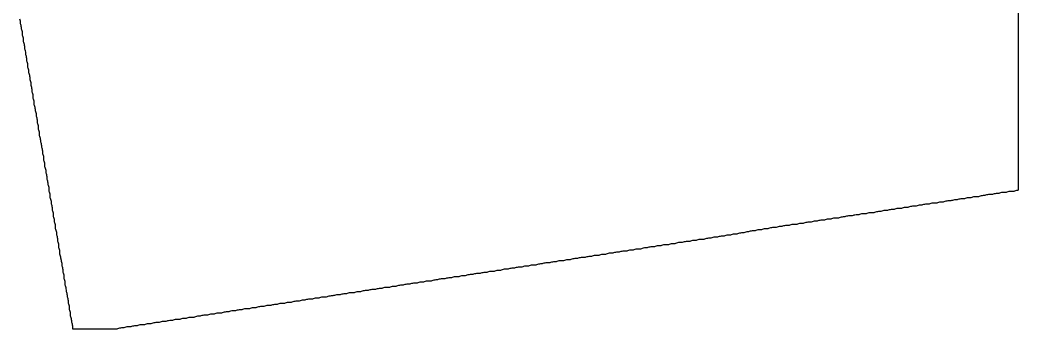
# Model space of a CAD drawing. Header units: metres. Extents: x -39370 to 152288, y 547 to 169859.
# Drawn here: x 107423 to 152288, y 76813 to 90730 of the extents above; entities that cross this region are included whole.
import ezdxf

# ---------------------------------------------------------------- set-up
doc = ezdxf.new("R2010")
doc.units = ezdxf.units.M
doc.layers.add('alpha_boundary_shrunk', color=7, linetype='Continuous')

msp = doc.modelspace()

# ---------------------------------------------------------------- linework, layer by layer
at = {"layer": 'alpha_boundary_shrunk', "color": 1}
msp.add_lwpolyline([(152288, 91190), (152288, 83059), (152262, 83058), (152216, 83052), (152171, 83041), (152127, 83026), (152095, 83012), (151971, 83012), (151925, 83010), (151879, 83003), (151834, 82993), (151790, 82978), (151759, 82964), (151635, 82964), (151589, 82962), (151543, 82955), (151498, 82945), (151454, 82930), (151422, 82916), (151347, 82916), (151300, 82914), (151255, 82907), (151209, 82897), (151166, 82882), (151134, 82868), (151010, 82868), (150964, 82866), (150918, 82859), (150873, 82849), (150829, 82834), (150797, 82820), (150722, 82820), (150676, 82818), (150630, 82811), (150585, 82801), (150541, 82786), (150509, 82772), (150386, 82772), (150339, 82770), (150293, 82763), (150248, 82753), (150204, 82738), (150173, 82724), (150097, 82724), (150051, 82722), (150005, 82715), (149960, 82704), (149916, 82690), (149884, 82676), (149761, 82676), (149715, 82674), (149669, 82667), (149624, 82656), (149580, 82642), (149548, 82628), (149473, 82628), (149426, 82625), (149380, 82619), (149335, 82608), (149291, 82594), (149260, 82580), (149136, 82580), (149090, 82577), (149044, 82571), (148999, 82560), (148955, 82546), (148923, 82531), (148848, 82531), (148802, 82529), (148756, 82523), (148711, 82512), (148667, 82497), (148635, 82483), (148511, 82483), (148465, 82481), (148419, 82475), (148374, 82464), (148330, 82449), (148298, 82435), (148175, 82435), (148129, 82433), (148083, 82427), (148038, 82416), (147994, 82401), (147962, 82387), (147887, 82387), (147840, 82385), (147794, 82379), (147749, 82368), (147705, 82353), (147674, 82339), (147550, 82339), (147504, 82337), (147458, 82331), (147413, 82320), (147369, 82305), (147337, 82291), (147262, 82291), (147216, 82289), (147170, 82283), (147125, 82272), (147081, 82257), (147049, 82243), (146926, 82243), (146879, 82241), (146833, 82235), (146788, 82224), (146744, 82209), (146713, 82195), (146637, 82195), (146591, 82193), (146545, 82187), (146500, 82176), (146456, 82161), (146424, 82147), (146301, 82147), (146255, 82145), (146209, 82138), (146164, 82128), (146120, 82113), (146088, 82099), (146012, 82099), (145966, 82097), (145920, 82090), (145875, 82080), (145831, 82065), (145800, 82051), (145676, 82051), (145630, 82049), (145584, 82042), (145539, 82032), (145495, 82017), (145463, 82003), (145340, 82003), (145293, 82001), (145247, 81994), (145202, 81984), (145158, 81969), (145127, 81955), (145051, 81955), (145005, 81953), (144959, 81946), (144914, 81936), (144870, 81921), (144838, 81907), (144715, 81907), (144669, 81905), (144623, 81898), (144578, 81888), (144534, 81873), (144502, 81859), (144427, 81859), (144380, 81857), (144334, 81850), (144289, 81839), (144245, 81825), (144214, 81811), (144090, 81811), (144044, 81808), (143998, 81802), (143953, 81791), (143909, 81777), (143877, 81763), (143802, 81763), (143756, 81760), (143710, 81754), (143665, 81743), (143621, 81729), (143589, 81715), (143465, 81715), (143419, 81712), (143373, 81706), (143328, 81695), (143284, 81681), (143253, 81666), (143177, 81666), (143131, 81664), (143085, 81658), (143040, 81647), (142996, 81632), (142964, 81618), (142841, 81618), (142794, 81616), (142749, 81610), (142703, 81599), (142660, 81584), (142628, 81570), (142552, 81570), (142506, 81568), (142460, 81562), (142415, 81551), (142371, 81536), (142339, 81522), (142216, 81522), (142170, 81520), (142124, 81514), (142079, 81503), (142035, 81488), (142003, 81474), (141880, 81474), (141833, 81472), (141787, 81466), (141742, 81455), (141698, 81440), (141667, 81426), (141591, 81426), (141545, 81424), (141499, 81418), (141454, 81407), (141410, 81392), (141378, 81378), (141255, 81378), (141209, 81376), (141163, 81370), (141118, 81359), (141074, 81344), (141042, 81330), (140967, 81330), (140920, 81328), (140874, 81321), (140829, 81311), (140785, 81296), (140754, 81282), (140678, 81282), (140632, 81280), (140586, 81273), (140541, 81263), (140497, 81248), (140465, 81234), (140390, 81234), (140344, 81232), (140298, 81225), (140253, 81215), (140209, 81200), (140177, 81186), (140150, 81186), (140103, 81184), (140057, 81177), (140012, 81167), (139968, 81152), (139937, 81138), (139861, 81138), (139815, 81136), (139769, 81129), (139724, 81119), (139680, 81104), (139648, 81090), (139573, 81090), (139527, 81088), (139481, 81081), (139436, 81071), (139392, 81056), (139360, 81042), (139285, 81042), (139238, 81040), (139192, 81033), (139147, 81023), (139103, 81008), (139072, 80994), (138996, 80994), (138950, 80992), (138904, 80985), (138859, 80974), (138815, 80960), (138783, 80946), (138660, 80946), (138614, 80943), (138568, 80937), (138523, 80926), (138479, 80912), (138447, 80898), (138371, 80898), (138325, 80895), (138279, 80889), (138234, 80878), (138190, 80864), (138159, 80850), (138035, 80850), (137989, 80847), (137943, 80841), (137898, 80830), (137854, 80816), (137822, 80801), (137747, 80801), (137700, 80799), (137655, 80793), (137609, 80782), (137566, 80767), (137534, 80753), (137410, 80753), (137364, 80751), (137318, 80745), (137273, 80734), (137229, 80719), (137197, 80705), (137074, 80705), (137028, 80703), (136982, 80697), (136937, 80686), (136893, 80671), (136861, 80657), (136786, 80657), (136739, 80655), (136693, 80649), (136648, 80638), (136604, 80623), (136573, 80609), (136449, 80609), (136403, 80607), (136357, 80601), (136312, 80590), (136268, 80575), (136236, 80561), (136161, 80561), (136115, 80559), (136069, 80553), (136024, 80542), (135980, 80527), (135948, 80513), (135824, 80513), (135778, 80511), (135732, 80505), (135687, 80494), (135643, 80479), (135612, 80465), (135536, 80465), (135490, 80463), (135444, 80456), (135399, 80446), (135355, 80431), (135323, 80417), (135200, 80417), (135153, 80415), (135108, 80408), (135062, 80398), (135019, 80383), (134987, 80369), (134911, 80369), (134865, 80367), (134819, 80360), (134774, 80350), (134730, 80335), (134698, 80321), (134575, 80321), (134529, 80319), (134483, 80312), (134438, 80302), (134394, 80287), (134362, 80273), (134287, 80273), (134240, 80271), (134194, 80264), (134149, 80254), (134105, 80239), (134074, 80225), (133950, 80225), (133904, 80223), (133858, 80216), (133813, 80206), (133769, 80191), (133737, 80177), (133662, 80177), (133616, 80175), (133570, 80168), (133525, 80157), (133481, 80143), (133449, 80129), (133326, 80129), (133279, 80127), (133233, 80120), (133188, 80109), (133144, 80095), (133113, 80081), (133037, 80081), (132991, 80078), (132945, 80072), (132900, 80061), (132856, 80047), (132824, 80033), (132701, 80033), (132654, 80030), (132609, 80024), (132563, 80013), (132520, 79999), (132488, 79984), (132364, 79984), (132318, 79982), (132272, 79976), (132227, 79965), (132183, 79950), (132151, 79936), (132076, 79936), (132030, 79934), (131984, 79928), (131939, 79917), (131895, 79902), (131863, 79888), (131740, 79888), (131693, 79886), (131647, 79880), (131602, 79869), (131558, 79854), (131527, 79840), (131451, 79840), (131405, 79838), (131359, 79832), (131314, 79821), (131270, 79806), (131238, 79792), (131115, 79792), (131069, 79790), (131023, 79784), (130978, 79773), (130934, 79758), (130902, 79744), (130827, 79744), (130780, 79742), (130734, 79736), (130689, 79725), (130645, 79710), (130614, 79696), (130490, 79696), (130444, 79694), (130398, 79688), (130353, 79677), (130309, 79662), (130277, 79648), (130202, 79648), (130156, 79646), (130110, 79640), (130065, 79629), (130021, 79614), (129989, 79600), (129865, 79600), (129819, 79598), (129773, 79591), (129728, 79581), (129684, 79566), (129653, 79552), (129577, 79552), (129531, 79550), (129485, 79543), (129440, 79533), (129396, 79518), (129364, 79504), (129241, 79504), (129194, 79502), (129149, 79495), (129103, 79485), (129059, 79470), (129028, 79456), (128952, 79456), (128906, 79454), (128860, 79447), (128815, 79437), (128771, 79422), (128739, 79408), (128616, 79408), (128570, 79406), (128524, 79399), (128479, 79389), (128435, 79374), (128403, 79360), (128328, 79360), (128281, 79358), (128235, 79351), (128190, 79341), (128146, 79326), (128115, 79312), (127991, 79312), (127945, 79310), (127899, 79303), (127854, 79292), (127810, 79278), (127778, 79264), (127655, 79264), (127609, 79261), (127563, 79255), (127518, 79244), (127474, 79230), (127442, 79216), (127367, 79216), (127320, 79213), (127274, 79207), (127229, 79196), (127185, 79182), (127154, 79168), (127030, 79168), (126984, 79165), (126938, 79159), (126893, 79148), (126849, 79134), (126817, 79119), (126742, 79119), (126695, 79117), (126650, 79111), (126604, 79100), (126561, 79085), (126529, 79071), (126405, 79071), (126359, 79069), (126313, 79063), (126268, 79052), (126224, 79037), (126192, 79023), (126117, 79023), (126071, 79021), (126025, 79015), (125980, 79004), (125936, 78989), (125904, 78975), (125781, 78975), (125734, 78973), (125688, 78967), (125643, 78956), (125599, 78941), (125568, 78927), (125492, 78927), (125446, 78925), (125400, 78919), (125355, 78908), (125311, 78893), (125279, 78879), (125156, 78879), (125110, 78877), (125064, 78871), (125019, 78860), (124975, 78845), (124943, 78831), (124868, 78831), (124821, 78829), (124775, 78823), (124730, 78812), (124686, 78797), (124655, 78783), (124531, 78783), (124485, 78781), (124439, 78774), (124394, 78764), (124350, 78749), (124318, 78735), (124243, 78735), (124197, 78733), (124151, 78726), (124106, 78716), (124062, 78701), (124030, 78687), (123906, 78687), (123860, 78685), (123814, 78678), (123769, 78668), (123725, 78653), (123694, 78639), (123618, 78639), (123572, 78637), (123526, 78630), (123481, 78620), (123437, 78605), (123405, 78591), (123282, 78591), (123235, 78589), (123190, 78582), (123144, 78572), (123100, 78557), (123069, 78543), (122945, 78543), (122899, 78541), (122853, 78534), (122808, 78524), (122764, 78509), (122732, 78495), (122657, 78495), (122611, 78493), (122565, 78486), (122520, 78476), (122476, 78461), (122444, 78447), (122321, 78447), (122274, 78445), (122228, 78438), (122183, 78427), (122139, 78413), (122108, 78399), (122032, 78399), (121986, 78396), (121940, 78390), (121895, 78379), (121851, 78365), (121819, 78351), (121696, 78351), (121650, 78348), (121604, 78342), (121559, 78331), (121515, 78317), (121483, 78303), (121407, 78303), (121361, 78300), (121315, 78294), (121270, 78283), (121226, 78269), (121195, 78254), (121071, 78254), (121025, 78252), (120979, 78246), (120934, 78235), (120890, 78220), (120858, 78206), (120783, 78206), (120736, 78204), (120691, 78198), (120645, 78187), (120602, 78172), (120570, 78158), (120446, 78158), (120400, 78156), (120354, 78150), (120309, 78139), (120265, 78124), (120233, 78110), (120158, 78110), (120112, 78108), (120066, 78102), (120021, 78091), (119977, 78076), (119945, 78062), (119822, 78062), (119775, 78060), (119729, 78054), (119684, 78043), (119640, 78028), (119609, 78014), (119533, 78014), (119487, 78012), (119441, 78006), (119396, 77995), (119352, 77980), (119320, 77966), (119197, 77966), (119151, 77964), (119105, 77958), (119060, 77947), (119016, 77932), (118984, 77918), (118909, 77918), (118862, 77916), (118816, 77909), (118771, 77899), (118727, 77884), (118696, 77870), (118572, 77870), (118526, 77868), (118480, 77861), (118435, 77851), (118391, 77836), (118359, 77822), (118236, 77822), (118189, 77820), (118144, 77813), (118098, 77803), (118055, 77788), (118023, 77774), (117947, 77774), (117901, 77772), (117855, 77765), (117810, 77755), (117766, 77740), (117734, 77726), (117611, 77726), (117565, 77724), (117519, 77717), (117474, 77707), (117430, 77692), (117398, 77678), (117323, 77678), (117276, 77676), (117230, 77669), (117185, 77659), (117141, 77644), (117110, 77630), (116986, 77630), (116940, 77628), (116894, 77621), (116849, 77610), (116805, 77596), (116773, 77582), (116698, 77582), (116652, 77580), (116606, 77573), (116561, 77562), (116517, 77548), (116485, 77534), (116362, 77534), (116315, 77531), (116269, 77525), (116224, 77514), (116180, 77500), (116149, 77486), (116073, 77486), (116027, 77483), (115981, 77477), (115936, 77466), (115892, 77452), (115860, 77437), (115737, 77437), (115691, 77435), (115645, 77429), (115600, 77418), (115556, 77403), (115524, 77389), (115448, 77389), (115402, 77387), (115356, 77381), (115311, 77370), (115267, 77355), (115236, 77341), (115112, 77341), (115066, 77339), (115020, 77333), (114975, 77322), (114931, 77307), (114899, 77293), (114824, 77293), (114777, 77291), (114732, 77285), (114686, 77274), (114643, 77259), (114611, 77245), (114487, 77245), (114441, 77243), (114395, 77237), (114350, 77226), (114306, 77211), (114274, 77197), (114199, 77197), (114153, 77195), (114107, 77189), (114062, 77178), (114018, 77163), (113986, 77149), (113863, 77149), (113816, 77147), (113770, 77141), (113725, 77130), (113681, 77115), (113650, 77101), (113526, 77101), (113480, 77099), (113434, 77093), (113389, 77082), (113345, 77067), (113313, 77053), (113238, 77053), (113192, 77051), (113146, 77044), (113101, 77034), (113057, 77019), (113025, 77005), (112901, 77005), (112855, 77003), (112809, 76996), (112764, 76986), (112720, 76971), (112689, 76957), (112613, 76957), (112567, 76955), (112521, 76948), (112476, 76938), (112432, 76923), (112400, 76909), (112277, 76909), (112230, 76907), (112185, 76900), (112139, 76890), (112096, 76875), (112064, 76861), (111988, 76861), (111942, 76859), (111896, 76852), (111851, 76842), (111807, 76827), (111775, 76813), (109798, 76813), (109797, 76814), (109797, 76889), (109795, 76936), (109789, 76982), (109778, 77027), (109763, 77071), (109749, 77102), (109749, 77178), (109747, 77224), (109741, 77270), (109730, 77315), (109715, 77359), (109701, 77391), (109701, 77466), (109699, 77512), (109693, 77558), (109682, 77603), (109667, 77647), (109653, 77679), (109653, 77754), (109651, 77801), (109644, 77847), (109634, 77892), (109619, 77936), (109605, 77967), (109605, 78043), (109603, 78089), (109596, 78135), (109586, 78180), (109571, 78224), (109557, 78256), (109557, 78283), (109555, 78329), (109548, 78375), (109538, 78420), (109523, 78464), (109509, 78496), (109509, 78571), (109507, 78618), (109500, 78664), (109490, 78709), (109475, 78753), (109461, 78784), (109461, 78860), (109459, 78906), (109452, 78952), (109442, 78997), (109427, 79041), (109413, 79073), (109413, 79148), (109411, 79194), (109404, 79240), (109394, 79285), (109379, 79329), (109365, 79361), (109365, 79436), (109363, 79483), (109356, 79529), (109346, 79574), (109331, 79618), (109317, 79649), (109317, 79725), (109315, 79771), (109308, 79817), (109297, 79862), (109283, 79906), (109269, 79938), (109269, 79965), (109266, 80011), (109260, 80057), (109249, 80102), (109235, 80146), (109221, 80178), (109221, 80253), (109218, 80300), (109212, 80346), (109201, 80391), (109187, 80435), (109173, 80466), (109173, 80542), (109170, 80588), (109164, 80634), (109153, 80679), (109139, 80723), (109124, 80755), (109124, 80830), (109122, 80876), (109116, 80922), (109105, 80967), (109090, 81011), (109076, 81043), (109076, 81118), (109074, 81165), (109068, 81211), (109057, 81256), (109042, 81300), (109028, 81331), (109028, 81407), (109026, 81453), (109020, 81499), (109009, 81544), (108994, 81588), (108980, 81620), (108980, 81647), (108978, 81693), (108972, 81739), (108961, 81784), (108946, 81828), (108932, 81860), (108932, 81935), (108930, 81982), (108924, 82028), (108913, 82073), (108898, 82117), (108884, 82148), (108884, 82224), (108882, 82270), (108876, 82316), (108865, 82361), (108850, 82405), (108836, 82437), (108836, 82512), (108834, 82558), (108828, 82604), (108817, 82649), (108802, 82693), (108788, 82725), (108788, 82800), (108786, 82847), (108779, 82893), (108769, 82938), (108754, 82982), (108740, 83013), (108740, 83089), (108738, 83135), (108731, 83181), (108721, 83226), (108706, 83270), (108692, 83302), (108692, 83329), (108690, 83375), (108683, 83421), (108673, 83466), (108658, 83510), (108644, 83542), (108644, 83617), (108642, 83664), (108635, 83710), (108625, 83755), (108610, 83799), (108596, 83830), (108596, 83906), (108594, 83952), (108587, 83998), (108577, 84043), (108562, 84087), (108548, 84119), (108548, 84194), (108546, 84240), (108539, 84286), (108529, 84331), (108514, 84375), (108500, 84407), (108500, 84482), (108498, 84529), (108491, 84575), (108480, 84620), (108466, 84664), (108452, 84695), (108452, 84771), (108450, 84817), (108443, 84863), (108432, 84908), (108418, 84952), (108404, 84984), (108404, 85011), (108401, 85057), (108395, 85103), (108384, 85148), (108370, 85192), (108356, 85224), (108356, 85299), (108353, 85346), (108347, 85392), (108336, 85437), (108322, 85481), (108307, 85512), (108307, 85588), (108305, 85634), (108299, 85680), (108288, 85725), (108273, 85769), (108259, 85801), (108259, 85876), (108257, 85922), (108251, 85968), (108240, 86013), (108225, 86057), (108211, 86089), (108211, 86164), (108209, 86211), (108203, 86257), (108192, 86302), (108177, 86346), (108163, 86377), (108163, 86453), (108161, 86499), (108155, 86545), (108144, 86590), (108129, 86634), (108115, 86666), (108115, 86693), (108113, 86739), (108107, 86785), (108096, 86830), (108081, 86874), (108067, 86906), (108067, 86981), (108065, 87028), (108059, 87074), (108048, 87119), (108033, 87163), (108019, 87194), (108019, 87270), (108017, 87316), (108011, 87362), (108000, 87407), (107985, 87451), (107971, 87483), (107971, 87558), (107969, 87604), (107963, 87650), (107952, 87695), (107937, 87739), (107923, 87771), (107923, 87846), (107921, 87893), (107914, 87939), (107904, 87984), (107889, 88028), (107875, 88059), (107875, 88135), (107873, 88181), (107866, 88227), (107856, 88272), (107841, 88316), (107827, 88348), (107827, 88375), (107825, 88421), (107818, 88467), (107808, 88512), (107793, 88556), (107779, 88588), (107779, 88663), (107777, 88710), (107770, 88755), (107760, 88801), (107745, 88845), (107731, 88876), (107731, 88952), (107729, 88998), (107722, 89044), (107712, 89089), (107697, 89133), (107683, 89165), (107683, 89240), (107681, 89286), (107674, 89332), (107664, 89377), (107649, 89421), (107635, 89453), (107635, 89528), (107633, 89575), (107626, 89621), (107615, 89666), (107601, 89710), (107587, 89741), (107587, 89817), (107584, 89863), (107578, 89909), (107567, 89954), (107553, 89998), (107539, 90030), (107539, 90105), (107536, 90151), (107530, 90197), (107519, 90242), (107505, 90286), (107491, 90318), (107491, 90345), (107488, 90392), (107482, 90437), (107471, 90483), (107457, 90527), (107442, 90558), (107442, 90634), (107440, 90680), (107434, 90726), (107423, 90771)], dxfattribs=at)

doc.saveas('drawing.dxf')
